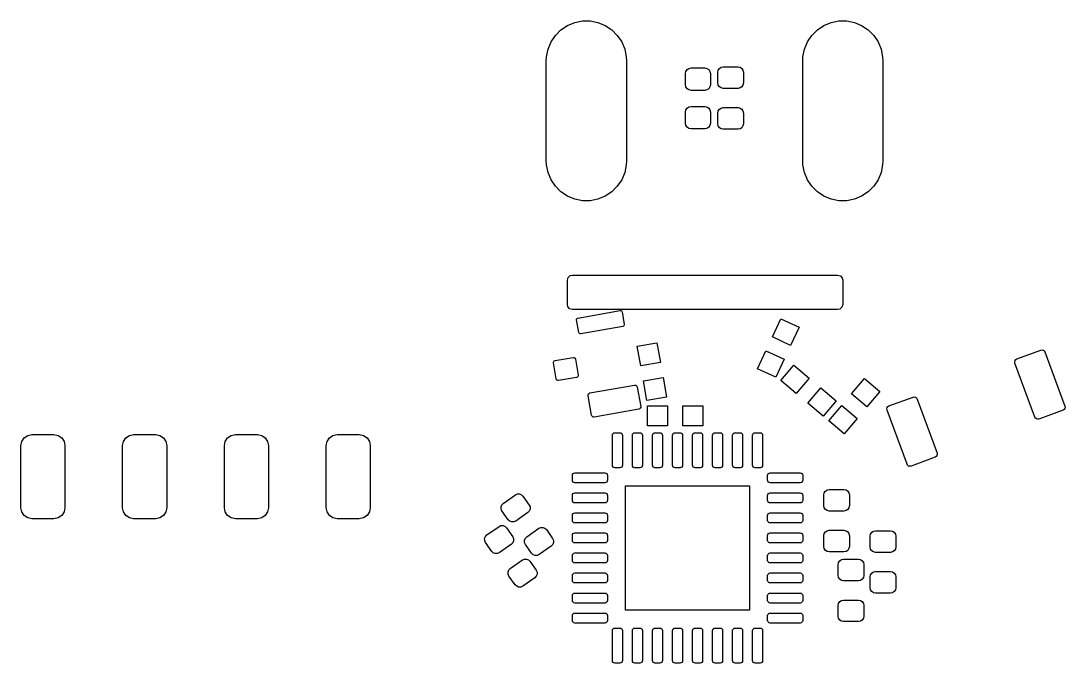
# Model space of a CAD drawing. Extents: x 125.1 to 196.5, y -112.8 to -71.1.
# Drawn here: x 125.06 to 151.12, y -91.28 to -75.25 of the extents above; entities that cross this region are included whole.
import ezdxf

# ---------------------------------------------------------------- set-up
doc = ezdxf.new("R2010")
doc.units = 0
doc.layers.add('BLACK', color=7, linetype='CONTINUOUS')

msp = doc.modelspace()

# ---------------------------------------------------------------- linework, layer by layer
at = {"layer": 'BLACK', "linetype": 'CONTINUOUS'}
for p, q in [((138.70316, -75.368079), (138.884272, -75.29306)), ((138.884272, -75.29306), (139.07654, -75.254815)), ((139.07654, -75.254815), (139.272574, -75.254815)), ((139.272574, -75.254815), (139.464842, -75.29306)), ((139.464842, -75.29306), (139.645954, -75.368079)), ((145.10316, -75.368079), (145.284272, -75.29306)), ((145.284272, -75.29306), (145.47654, -75.254815)), ((145.47654, -75.254815), (145.672574, -75.254815)), ((145.672574, -75.254815), (145.864842, -75.29306)), ((145.864842, -75.29306), (146.045954, -75.368079)), ((138.401547, -75.615607), (138.540164, -75.47699)), ((138.540164, -75.47699), (138.70316, -75.368079)), ((139.645954, -75.368079), (139.80895, -75.47699)), ((139.80895, -75.47699), (139.947567, -75.615607)), ((144.801547, -75.615607), (144.940164, -75.47699)), ((144.940164, -75.47699), (145.10316, -75.368079)), ((146.045954, -75.368079), (146.20895, -75.47699)), ((146.20895, -75.47699), (146.347567, -75.615607)), ((138.217617, -75.959715), (138.292636, -75.778603)), ((138.292636, -75.778603), (138.401547, -75.615607)), ((139.947567, -75.615607), (140.056478, -75.778603)), ((140.056478, -75.778603), (140.131497, -75.959715)), ((144.617617, -75.959715), (144.692636, -75.778603)), ((144.692636, -75.778603), (144.801547, -75.615607)), ((146.347567, -75.615607), (146.456478, -75.778603)), ((146.456478, -75.778603), (146.531497, -75.959715)), ((138.179372, -76.151983), (138.217617, -75.959715)), ((140.131497, -75.959715), (140.169742, -76.151983)), ((144.579372, -76.151983), (144.617617, -75.959715)), ((146.531497, -75.959715), (146.569742, -76.151983)), ((138.174557, -76.25), (138.179372, -76.151983)), ((138.174557, -78.75), (138.174557, -76.25)), ((140.169742, -76.151983), (140.174557, -76.25)), ((140.174557, -76.25), (140.174557, -78.75)), ((144.574557, -76.25), (144.579372, -76.151983)), ((144.574557, -78.75), (144.574557, -76.25)), ((146.569742, -76.151983), (146.574557, -76.25)), ((146.574557, -76.25), (146.574557, -78.75)), ((141.65, -76.57), (141.660657, -76.516424)), ((141.65, -76.85), (141.65, -76.57)), ((141.660657, -76.516424), (141.691005, -76.471005)), ((141.691005, -76.471005), (141.736424, -76.440657)), ((141.736424, -76.440657), (141.79, -76.43)), ((141.79, -76.43), (142.13, -76.43)), ((142.13, -76.43), (142.183576, -76.440657)), ((142.183576, -76.440657), (142.228995, -76.471005)), ((142.228995, -76.471005), (142.259343, -76.516424)), ((142.259343, -76.516424), (142.27, -76.57)), ((142.27, -76.57), (142.27, -76.85)), ((142.454557, -76.535), (142.464833, -76.483338)), ((142.454557, -76.805), (142.454557, -76.535)), ((142.464833, -76.483338), (142.494098, -76.439541)), ((142.494098, -76.439541), (142.537895, -76.410276)), ((142.537895, -76.410276), (142.589557, -76.4)), ((142.589557, -76.4), (142.959557, -76.4)), ((142.959557, -76.4), (143.011219, -76.410276)), ((143.011219, -76.410276), (143.055016, -76.439541)), ((143.055016, -76.439541), (143.084281, -76.483338)), ((143.084281, -76.483338), (143.094557, -76.535)), ((143.094557, -76.535), (143.094557, -76.805)), ((141.660657, -76.903576), (141.65, -76.85)), ((142.27, -76.85), (142.259343, -76.903576)), ((142.464833, -76.856662), (142.454557, -76.805)), ((142.494098, -76.900459), (142.464833, -76.856662)), ((143.084281, -76.856662), (143.055016, -76.900459)), ((143.094557, -76.805), (143.084281, -76.856662)), ((141.691005, -76.948995), (141.660657, -76.903576)), ((141.736424, -76.979343), (141.691005, -76.948995)), ((141.79, -76.99), (141.736424, -76.979343)), ((142.13, -76.99), (141.79, -76.99)), ((142.183576, -76.979343), (142.13, -76.99)), ((142.228995, -76.948995), (142.183576, -76.979343)), ((142.259343, -76.903576), (142.228995, -76.948995)), ((142.537895, -76.929724), (142.494098, -76.900459)), ((142.589557, -76.94), (142.537895, -76.929724)), ((142.959557, -76.94), (142.589557, -76.94)), ((143.011219, -76.929724), (142.959557, -76.94)), ((143.055016, -76.900459), (143.011219, -76.929724)), ((141.691005, -77.431005), (141.736424, -77.400657)), ((141.736424, -77.400657), (141.79, -77.39)), ((141.79, -77.39), (142.13, -77.39)), ((142.13, -77.39), (142.183576, -77.400657)), ((142.183576, -77.400657), (142.228995, -77.431005)), ((141.65, -77.53), (141.660657, -77.476424)), ((141.65, -77.81), (141.65, -77.53)), ((141.660657, -77.476424), (141.691005, -77.431005)), ((142.228995, -77.431005), (142.259343, -77.476424)), ((142.259343, -77.476424), (142.27, -77.53)), ((142.27, -77.53), (142.27, -77.81)), ((142.454557, -77.555), (142.464833, -77.503338)), ((142.454557, -77.825), (142.454557, -77.555)), ((142.464833, -77.503338), (142.494098, -77.459541)), ((142.494098, -77.459541), (142.537895, -77.430276)), ((142.537895, -77.430276), (142.589557, -77.42)), ((142.589557, -77.42), (142.959557, -77.42)), ((142.959557, -77.42), (143.011219, -77.430276)), ((143.011219, -77.430276), (143.055016, -77.459541)), ((143.055016, -77.459541), (143.084281, -77.503338)), ((143.084281, -77.503338), (143.094557, -77.555)), ((143.094557, -77.555), (143.094557, -77.825)), ((141.660657, -77.863576), (141.65, -77.81)), ((141.691005, -77.908995), (141.660657, -77.863576)), ((141.736424, -77.939343), (141.691005, -77.908995)), ((142.228995, -77.908995), (142.183576, -77.939343)), ((142.259343, -77.863576), (142.228995, -77.908995)), ((142.27, -77.81), (142.259343, -77.863576)), ((142.464833, -77.876662), (142.454557, -77.825)), ((142.494098, -77.920459), (142.464833, -77.876662)), ((142.537895, -77.949724), (142.494098, -77.920459)), ((143.055016, -77.920459), (143.011219, -77.949724)), ((143.084281, -77.876662), (143.055016, -77.920459)), ((143.094557, -77.825), (143.084281, -77.876662)), ((141.79, -77.95), (141.736424, -77.939343)), ((142.13, -77.95), (141.79, -77.95)), ((142.183576, -77.939343), (142.13, -77.95)), ((142.589557, -77.96), (142.537895, -77.949724)), ((142.959557, -77.96), (142.589557, -77.96)), ((143.011219, -77.949724), (142.959557, -77.96)), ((138.179372, -78.848017), (138.174557, -78.75)), ((138.217617, -79.040285), (138.179372, -78.848017)), ((140.169742, -78.848017), (140.131497, -79.040285)), ((140.174557, -78.75), (140.169742, -78.848017)), ((144.579372, -78.848017), (144.574557, -78.75)), ((144.617617, -79.040285), (144.579372, -78.848017)), ((146.569742, -78.848017), (146.531497, -79.040285)), ((146.574557, -78.75), (146.569742, -78.848017)), ((138.292636, -79.221397), (138.217617, -79.040285)), ((138.401547, -79.384393), (138.292636, -79.221397)), ((140.056478, -79.221397), (139.947567, -79.384393)), ((140.131497, -79.040285), (140.056478, -79.221397)), ((144.692636, -79.221397), (144.617617, -79.040285)), ((144.801547, -79.384393), (144.692636, -79.221397)), ((146.456478, -79.221397), (146.347567, -79.384393)), ((146.531497, -79.040285), (146.456478, -79.221397)), ((138.540164, -79.52301), (138.401547, -79.384393)), ((139.947567, -79.384393), (139.80895, -79.52301)), ((144.940164, -79.52301), (144.801547, -79.384393)), ((146.347567, -79.384393), (146.20895, -79.52301)), ((138.70316, -79.631921), (138.540164, -79.52301)), ((138.884272, -79.70694), (138.70316, -79.631921)), ((139.07654, -79.745185), (138.884272, -79.70694)), ((139.272574, -79.745185), (139.07654, -79.745185)), ((139.464842, -79.70694), (139.272574, -79.745185)), ((139.645954, -79.631921), (139.464842, -79.70694)), ((139.80895, -79.52301), (139.645954, -79.631921)), ((145.10316, -79.631921), (144.940164, -79.52301)), ((145.284272, -79.70694), (145.10316, -79.631921)), ((145.47654, -79.745185), (145.284272, -79.70694)), ((145.672574, -79.745185), (145.47654, -79.745185)), ((145.864842, -79.70694), (145.672574, -79.745185)), ((146.045954, -79.631921), (145.864842, -79.70694)), ((146.20895, -79.52301), (146.045954, -79.631921)), ((138.7, -81.726), (138.720002, -81.657879)), ((138.7, -82.334), (138.7, -81.726)), ((138.720002, -81.657879), (138.773658, -81.611386)), ((138.773658, -81.611386), (138.826, -81.6)), ((138.826, -81.6), (145.446276, -81.6)), ((145.446276, -81.6), (145.514397, -81.620002)), ((145.514397, -81.620002), (145.56089, -81.673658)), ((145.56089, -81.673658), (145.572276, -81.726)), ((145.572276, -81.726), (145.572276, -82.334)), ((138.711386, -82.386342), (138.7, -82.334)), ((145.572276, -82.334), (145.552274, -82.402121)), ((138.757879, -82.439998), (138.711386, -82.386342)), ((138.826, -82.46), (138.757879, -82.439998)), ((145.446276, -82.46), (138.826, -82.46)), ((138.96475, -82.671131), (140.018495, -82.485328)), ((140.018495, -82.485328), (140.034098, -82.485668)), ((140.034098, -82.485668), (140.048383, -82.491954)), ((140.048383, -82.491954), (140.059176, -82.503228)), ((140.059176, -82.503228), (140.064833, -82.517774)), ((140.064833, -82.517774), (140.1204, -82.832913)), ((145.498618, -82.448614), (145.446276, -82.46)), ((145.552274, -82.402121), (145.498618, -82.448614)), ((138.932304, -82.717469), (138.932645, -82.701866)), ((138.987871, -83.032608), (138.932304, -82.717469)), ((138.932645, -82.701866), (138.93893, -82.687581)), ((138.93893, -82.687581), (138.950205, -82.676788)), ((138.950205, -82.676788), (138.96475, -82.671131)), ((140.087954, -82.879251), (139.034209, -83.065054)), ((140.102499, -82.873594), (140.087954, -82.879251)), ((140.113774, -82.862801), (140.102499, -82.873594)), ((140.120059, -82.848516), (140.113774, -82.862801)), ((140.1204, -82.832913), (140.120059, -82.848516)), ((143.818569, -83.142864), (144.029879, -82.68971)), ((144.029879, -82.68971), (144.483033, -82.90102)), ((138.993528, -83.047154), (138.987871, -83.032608)), ((139.004321, -83.058428), (138.993528, -83.047154)), ((139.018606, -83.064714), (139.004321, -83.058428)), ((139.034209, -83.065054), (139.018606, -83.064714)), ((144.271723, -83.354174), (143.818569, -83.142864)), ((144.483033, -82.90102), (144.271723, -83.354174)), ((140.443981, -83.373895), (140.936385, -83.287071)), ((140.530805, -83.866299), (140.443981, -83.373895)), ((140.936385, -83.287071), (141.023209, -83.779475)), ((138.39268, -83.732598), (138.842934, -83.653206)), ((138.842934, -83.653206), (138.862751, -83.653638)), ((138.862751, -83.653638), (138.880893, -83.661621)), ((138.880893, -83.661621), (138.8946, -83.67594)), ((143.446665, -83.940414), (143.657975, -83.48726)), ((143.657975, -83.48726), (144.111129, -83.69857)), ((149.918883, -83.692693), (150.519518, -83.471702)), ((150.519518, -83.471702), (150.550353, -83.466846)), ((150.550353, -83.466846), (150.580699, -83.474159)), ((150.580699, -83.474159), (150.605935, -83.492529)), ((150.605935, -83.492529), (150.622222, -83.519158)), ((150.622222, -83.519158), (151.119451, -84.870588)), ((138.351473, -83.791447), (138.351906, -83.771631)), ((138.422044, -84.191673), (138.351473, -83.791447)), ((138.351906, -83.771631), (138.359889, -83.753488)), ((138.359889, -83.753488), (138.374207, -83.739782)), ((138.374207, -83.739782), (138.39268, -83.732598)), ((138.8946, -83.67594), (138.901784, -83.694413)), ((138.901784, -83.694413), (138.972355, -84.094639)), ((141.023209, -83.779475), (140.530805, -83.866299)), ((144.111129, -83.69857), (143.899819, -84.151724)), ((144.031928, -84.232923), (144.353322, -83.849901)), ((144.353322, -83.849901), (144.736344, -84.171295)), ((149.866571, -83.764561), (149.873884, -83.734216)), ((149.871427, -83.795396), (149.866571, -83.764561)), ((150.368656, -85.146826), (149.871427, -83.795396)), ((149.873884, -83.734216), (149.892254, -83.70898)), ((149.892254, -83.70898), (149.918883, -83.692693)), ((138.931148, -84.153488), (138.480894, -84.23288)), ((138.949621, -84.146304), (138.931148, -84.153488)), ((138.963939, -84.132598), (138.949621, -84.146304)), ((138.971922, -84.114455), (138.963939, -84.132598)), ((138.972355, -84.094639), (138.971922, -84.114455)), ((140.596791, -84.240525), (141.089195, -84.153701)), ((141.089195, -84.153701), (141.176019, -84.646105)), ((143.899819, -84.151724), (143.446665, -83.940414)), ((144.736344, -84.171295), (144.41495, -84.554317)), ((145.79595, -84.566259), (146.117344, -84.183237)), ((146.117344, -84.183237), (146.500366, -84.504631)), ((138.429228, -84.210146), (138.422044, -84.191673)), ((138.442935, -84.224465), (138.429228, -84.210146)), ((138.461077, -84.232448), (138.442935, -84.224465)), ((138.480894, -84.23288), (138.461077, -84.232448)), ((139.265248, -84.542584), (140.37619, -84.346695)), ((140.37619, -84.346695), (140.399969, -84.347214)), ((140.399969, -84.347214), (140.421741, -84.356794)), ((140.421741, -84.356794), (140.438189, -84.373975)), ((140.438189, -84.373975), (140.446809, -84.396143)), ((140.446809, -84.396143), (140.531494, -84.876414)), ((140.683615, -84.732929), (140.596791, -84.240525)), ((144.41495, -84.554317), (144.031928, -84.232923)), ((144.706048, -84.798577), (145.027442, -84.415555)), ((145.027442, -84.415555), (145.410464, -84.736949)), ((139.2158, -84.613204), (139.216318, -84.589424)), ((139.300485, -85.093475), (139.2158, -84.613204)), ((139.216318, -84.589424), (139.225898, -84.567653)), ((139.225898, -84.567653), (139.24308, -84.551204)), ((139.24308, -84.551204), (139.265248, -84.542584)), ((141.176019, -84.646105), (140.683615, -84.732929)), ((146.178972, -84.887653), (145.79595, -84.566259)), ((146.500366, -84.504631), (146.178972, -84.887653)), ((146.728006, -84.866708), (147.328641, -84.645717)), ((147.328641, -84.645717), (147.359476, -84.640861)), ((147.359476, -84.640861), (147.389822, -84.648174)), ((147.389822, -84.648174), (147.415058, -84.666544)), ((147.415058, -84.666544), (147.431345, -84.693173)), ((147.431345, -84.693173), (147.928574, -86.044603)), ((140.482046, -84.947034), (139.371104, -85.142923)), ((140.504214, -84.938414), (140.482046, -84.947034)), ((140.521396, -84.921965), (140.504214, -84.938414)), ((140.530976, -84.900194), (140.521396, -84.921965)), ((140.531494, -84.876414), (140.530976, -84.900194)), ((140.701, -85.363), (140.701, -84.863)), ((140.701, -84.863), (141.201, -84.863)), ((141.201, -84.863), (141.201, -85.363)), ((141.581, -85.363), (141.581, -84.863)), ((141.581, -84.863), (142.081, -84.863)), ((142.081, -84.863), (142.081, -85.363)), ((145.08907, -85.119971), (144.706048, -84.798577)), ((145.410464, -84.736949), (145.08907, -85.119971)), ((145.230296, -85.240379), (145.55169, -84.857357)), ((145.55169, -84.857357), (145.934712, -85.178751)), ((146.675694, -84.938576), (146.683007, -84.908231)), ((146.68055, -84.969411), (146.675694, -84.938576)), ((146.683007, -84.908231), (146.701377, -84.882995)), ((146.701377, -84.882995), (146.728006, -84.866708)), ((151.098624, -84.957004), (151.071995, -84.973291)), ((151.116994, -84.931768), (151.098624, -84.957004)), ((151.124307, -84.901423), (151.116994, -84.931768)), ((151.119451, -84.870588), (151.124307, -84.901423)), ((139.309105, -85.115643), (139.300485, -85.093475)), ((139.325553, -85.132824), (139.309105, -85.115643)), ((139.347325, -85.142404), (139.325553, -85.132824)), ((139.371104, -85.142923), (139.347325, -85.142404)), ((145.934712, -85.178751), (145.613318, -85.561773)), ((147.177779, -86.320841), (146.68055, -84.969411)), ((150.384943, -85.173455), (150.368656, -85.146826)), ((150.410179, -85.191825), (150.384943, -85.173455)), ((150.440525, -85.199138), (150.410179, -85.191825)), ((150.47136, -85.194282), (150.440525, -85.199138)), ((151.071995, -84.973291), (150.47136, -85.194282)), ((141.201, -85.363), (140.701, -85.363)), ((142.081, -85.363), (141.581, -85.363)), ((145.613318, -85.561773), (145.230296, -85.240379)), ((125.0604, -85.855), (125.081333, -85.749762)), ((125.081333, -85.749762), (125.140946, -85.660546)), ((125.140946, -85.660546), (125.230162, -85.600933)), ((125.230162, -85.600933), (125.3354, -85.58)), ((125.3354, -85.58), (125.8854, -85.58)), ((125.8854, -85.58), (125.990638, -85.600933)), ((125.990638, -85.600933), (126.079854, -85.660546)), ((126.079854, -85.660546), (126.139467, -85.749762)), ((126.139467, -85.749762), (126.1604, -85.855)), ((127.6004, -85.855), (127.621333, -85.749762)), ((127.621333, -85.749762), (127.680946, -85.660546)), ((127.680946, -85.660546), (127.770162, -85.600933)), ((127.770162, -85.600933), (127.8754, -85.58)), ((127.8754, -85.58), (128.4254, -85.58)), ((128.4254, -85.58), (128.530638, -85.600933)), ((128.530638, -85.600933), (128.619854, -85.660546)), ((128.619854, -85.660546), (128.679467, -85.749762)), ((128.679467, -85.749762), (128.7004, -85.855)), ((130.1404, -85.855), (130.161333, -85.749762)), ((130.161333, -85.749762), (130.220946, -85.660546)), ((130.220946, -85.660546), (130.310162, -85.600933)), ((130.310162, -85.600933), (130.4154, -85.58)), ((130.4154, -85.58), (130.9654, -85.58)), ((130.9654, -85.58), (131.070638, -85.600933)), ((131.070638, -85.600933), (131.159854, -85.660546)), ((131.159854, -85.660546), (131.219467, -85.749762)), ((131.219467, -85.749762), (131.2404, -85.855)), ((132.6804, -85.855), (132.701333, -85.749762)), ((132.701333, -85.749762), (132.760946, -85.660546)), ((132.760946, -85.660546), (132.850162, -85.600933)), ((132.850162, -85.600933), (132.9554, -85.58)), ((132.9554, -85.58), (133.5054, -85.58)), ((133.5054, -85.58), (133.610638, -85.600933)), ((133.610638, -85.600933), (133.699854, -85.660546)), ((133.699854, -85.660546), (133.759467, -85.749762)), ((133.759467, -85.749762), (133.7804, -85.855)), ((139.825, -85.5975), (139.829758, -85.573582)), ((139.825, -86.3475), (139.825, -85.5975)), ((139.829758, -85.573582), (139.843306, -85.553306)), ((139.843306, -85.553306), (139.863582, -85.539758)), ((139.863582, -85.539758), (139.8875, -85.535)), ((139.8875, -85.535), (140.0125, -85.535)), ((140.0125, -85.535), (140.036418, -85.539758)), ((140.036418, -85.539758), (140.056694, -85.553306)), ((140.056694, -85.553306), (140.070242, -85.573582)), ((140.070242, -85.573582), (140.075, -85.5975)), ((140.075, -85.5975), (140.075, -86.3475)), ((140.325, -85.5975), (140.329758, -85.573582)), ((140.325, -86.3475), (140.325, -85.5975)), ((140.329758, -85.573582), (140.343306, -85.553306)), ((140.343306, -85.553306), (140.363582, -85.539758)), ((140.363582, -85.539758), (140.3875, -85.535)), ((140.3875, -85.535), (140.5125, -85.535)), ((140.5125, -85.535), (140.536418, -85.539758)), ((140.536418, -85.539758), (140.556694, -85.553306)), ((140.556694, -85.553306), (140.570242, -85.573582)), ((140.570242, -85.573582), (140.575, -85.5975)), ((140.575, -85.5975), (140.575, -86.3475)), ((140.825, -85.5975), (140.829758, -85.573582)), ((140.825, -86.3475), (140.825, -85.5975)), ((140.829758, -85.573582), (140.843306, -85.553306)), ((140.843306, -85.553306), (140.863582, -85.539758)), ((140.863582, -85.539758), (140.8875, -85.535)), ((140.8875, -85.535), (141.0125, -85.535)), ((141.0125, -85.535), (141.036418, -85.539758)), ((141.036418, -85.539758), (141.056694, -85.553306)), ((141.056694, -85.553306), (141.070242, -85.573582)), ((141.070242, -85.573582), (141.075, -85.5975)), ((141.075, -85.5975), (141.075, -86.3475)), ((141.325, -85.5975), (141.329758, -85.573582)), ((141.325, -86.3475), (141.325, -85.5975)), ((141.329758, -85.573582), (141.343306, -85.553306)), ((141.343306, -85.553306), (141.363582, -85.539758)), ((141.363582, -85.539758), (141.3875, -85.535)), ((141.3875, -85.535), (141.5125, -85.535)), ((141.5125, -85.535), (141.536418, -85.539758)), ((141.536418, -85.539758), (141.556694, -85.553306)), ((141.556694, -85.553306), (141.570242, -85.573582)), ((141.570242, -85.573582), (141.575, -85.5975)), ((141.575, -85.5975), (141.575, -86.3475)), ((141.825, -85.5975), (141.829758, -85.573582)), ((141.825, -86.3475), (141.825, -85.5975)), ((141.829758, -85.573582), (141.843306, -85.553306)), ((141.843306, -85.553306), (141.863582, -85.539758)), ((141.863582, -85.539758), (141.8875, -85.535)), ((141.8875, -85.535), (142.0125, -85.535)), ((142.0125, -85.535), (142.036418, -85.539758)), ((142.036418, -85.539758), (142.056694, -85.553306)), ((142.056694, -85.553306), (142.070242, -85.573582)), ((142.070242, -85.573582), (142.075, -85.5975)), ((142.075, -85.5975), (142.075, -86.3475)), ((142.325, -85.5975), (142.329758, -85.573582)), ((142.325, -86.3475), (142.325, -85.5975)), ((142.329758, -85.573582), (142.343306, -85.553306)), ((142.343306, -85.553306), (142.363582, -85.539758)), ((142.363582, -85.539758), (142.3875, -85.535)), ((142.3875, -85.535), (142.5125, -85.535)), ((142.5125, -85.535), (142.536418, -85.539758)), ((142.536418, -85.539758), (142.556694, -85.553306)), ((142.556694, -85.553306), (142.570242, -85.573582)), ((142.570242, -85.573582), (142.575, -85.5975)), ((142.575, -85.5975), (142.575, -86.3475)), ((142.825, -85.5975), (142.829758, -85.573582)), ((142.825, -86.3475), (142.825, -85.5975)), ((142.829758, -85.573582), (142.843306, -85.553306)), ((142.843306, -85.553306), (142.863582, -85.539758)), ((142.863582, -85.539758), (142.8875, -85.535)), ((142.8875, -85.535), (143.0125, -85.535)), ((143.0125, -85.535), (143.036418, -85.539758)), ((143.036418, -85.539758), (143.056694, -85.553306)), ((143.056694, -85.553306), (143.070242, -85.573582)), ((143.070242, -85.573582), (143.075, -85.5975)), ((143.075, -85.5975), (143.075, -86.3475)), ((143.325, -85.5975), (143.329758, -85.573582)), ((143.325, -86.3475), (143.325, -85.5975)), ((143.329758, -85.573582), (143.343306, -85.553306)), ((143.343306, -85.553306), (143.363582, -85.539758)), ((143.363582, -85.539758), (143.3875, -85.535)), ((143.3875, -85.535), (143.5125, -85.535)), ((143.5125, -85.535), (143.536418, -85.539758)), ((143.536418, -85.539758), (143.556694, -85.553306)), ((143.556694, -85.553306), (143.570242, -85.573582)), ((143.570242, -85.573582), (143.575, -85.5975)), ((143.575, -85.5975), (143.575, -86.3475)), ((125.0604, -87.405), (125.0604, -85.855)), ((126.1604, -85.855), (126.1604, -87.405)), ((127.6004, -87.405), (127.6004, -85.855)), ((128.7004, -85.855), (128.7004, -87.405)), ((130.1404, -87.405), (130.1404, -85.855)), ((131.2404, -85.855), (131.2404, -87.405)), ((132.6804, -87.405), (132.6804, -85.855)), ((133.7804, -85.855), (133.7804, -87.405)), ((147.881118, -86.147306), (147.280483, -86.368297)), ((147.907747, -86.131019), (147.881118, -86.147306)), ((147.926117, -86.105783), (147.907747, -86.131019)), ((147.93343, -86.075438), (147.926117, -86.105783)), ((147.928574, -86.044603), (147.93343, -86.075438)), ((139.829758, -86.371418), (139.825, -86.3475)), ((139.843306, -86.391694), (139.829758, -86.371418)), ((139.863582, -86.405242), (139.843306, -86.391694)), ((139.8875, -86.41), (139.863582, -86.405242)), ((140.0125, -86.41), (139.8875, -86.41)), ((140.036418, -86.405242), (140.0125, -86.41)), ((140.056694, -86.391694), (140.036418, -86.405242)), ((140.070242, -86.371418), (140.056694, -86.391694)), ((140.075, -86.3475), (140.070242, -86.371418)), ((140.329758, -86.371418), (140.325, -86.3475)), ((140.343306, -86.391694), (140.329758, -86.371418)), ((140.363582, -86.405242), (140.343306, -86.391694)), ((140.3875, -86.41), (140.363582, -86.405242)), ((140.5125, -86.41), (140.3875, -86.41)), ((140.536418, -86.405242), (140.5125, -86.41)), ((140.556694, -86.391694), (140.536418, -86.405242)), ((140.570242, -86.371418), (140.556694, -86.391694)), ((140.575, -86.3475), (140.570242, -86.371418)), ((140.829758, -86.371418), (140.825, -86.3475)), ((140.843306, -86.391694), (140.829758, -86.371418)), ((140.863582, -86.405242), (140.843306, -86.391694)), ((140.8875, -86.41), (140.863582, -86.405242)), ((141.0125, -86.41), (140.8875, -86.41)), ((141.036418, -86.405242), (141.0125, -86.41)), ((141.056694, -86.391694), (141.036418, -86.405242)), ((141.070242, -86.371418), (141.056694, -86.391694)), ((141.075, -86.3475), (141.070242, -86.371418)), ((141.329758, -86.371418), (141.325, -86.3475)), ((141.343306, -86.391694), (141.329758, -86.371418)), ((141.363582, -86.405242), (141.343306, -86.391694)), ((141.3875, -86.41), (141.363582, -86.405242)), ((141.5125, -86.41), (141.3875, -86.41)), ((141.536418, -86.405242), (141.5125, -86.41)), ((141.556694, -86.391694), (141.536418, -86.405242)), ((141.570242, -86.371418), (141.556694, -86.391694)), ((141.575, -86.3475), (141.570242, -86.371418)), ((141.829758, -86.371418), (141.825, -86.3475)), ((141.843306, -86.391694), (141.829758, -86.371418)), ((141.863582, -86.405242), (141.843306, -86.391694)), ((141.8875, -86.41), (141.863582, -86.405242)), ((142.0125, -86.41), (141.8875, -86.41)), ((142.036418, -86.405242), (142.0125, -86.41)), ((142.056694, -86.391694), (142.036418, -86.405242)), ((142.070242, -86.371418), (142.056694, -86.391694)), ((142.075, -86.3475), (142.070242, -86.371418)), ((142.329758, -86.371418), (142.325, -86.3475)), ((142.343306, -86.391694), (142.329758, -86.371418)), ((142.363582, -86.405242), (142.343306, -86.391694)), ((142.3875, -86.41), (142.363582, -86.405242)), ((142.5125, -86.41), (142.3875, -86.41)), ((142.536418, -86.405242), (142.5125, -86.41)), ((142.556694, -86.391694), (142.536418, -86.405242)), ((142.570242, -86.371418), (142.556694, -86.391694)), ((142.575, -86.3475), (142.570242, -86.371418)), ((142.829758, -86.371418), (142.825, -86.3475)), ((142.843306, -86.391694), (142.829758, -86.371418)), ((142.863582, -86.405242), (142.843306, -86.391694)), ((142.8875, -86.41), (142.863582, -86.405242)), ((143.0125, -86.41), (142.8875, -86.41)), ((143.036418, -86.405242), (143.0125, -86.41)), ((143.056694, -86.391694), (143.036418, -86.405242)), ((143.070242, -86.371418), (143.056694, -86.391694)), ((143.075, -86.3475), (143.070242, -86.371418)), ((143.329758, -86.371418), (143.325, -86.3475)), ((143.343306, -86.391694), (143.329758, -86.371418)), ((143.363582, -86.405242), (143.343306, -86.391694)), ((143.3875, -86.41), (143.363582, -86.405242)), ((143.5125, -86.41), (143.3875, -86.41)), ((143.536418, -86.405242), (143.5125, -86.41)), ((143.556694, -86.391694), (143.536418, -86.405242)), ((143.570242, -86.371418), (143.556694, -86.391694)), ((143.575, -86.3475), (143.570242, -86.371418)), ((147.194066, -86.34747), (147.177779, -86.320841)), ((147.219302, -86.36584), (147.194066, -86.34747)), ((147.249648, -86.373153), (147.219302, -86.36584)), ((147.280483, -86.368297), (147.249648, -86.373153)), ((138.825, -86.5975), (138.829758, -86.573582)), ((138.825, -86.7225), (138.825, -86.5975)), ((138.829758, -86.746418), (138.825, -86.7225)), ((138.829758, -86.573582), (138.843306, -86.553306)), ((138.843306, -86.766694), (138.829758, -86.746418)), ((138.843306, -86.553306), (138.863582, -86.539758)), ((138.863582, -86.780242), (138.843306, -86.766694)), ((138.863582, -86.539758), (138.8875, -86.535)), ((138.8875, -86.785), (138.863582, -86.780242)), ((138.8875, -86.535), (139.6375, -86.535)), ((139.6375, -86.785), (138.8875, -86.785)), ((139.6375, -86.535), (139.661418, -86.539758)), ((139.661418, -86.780242), (139.6375, -86.785)), ((139.661418, -86.539758), (139.681694, -86.553306)), ((139.681694, -86.766694), (139.661418, -86.780242)), ((139.681694, -86.553306), (139.695242, -86.573582)), ((139.695242, -86.746418), (139.681694, -86.766694)), ((139.695242, -86.573582), (139.7, -86.5975)), ((139.7, -86.7225), (139.695242, -86.746418)), ((139.7, -86.5975), (139.7, -86.7225)), ((143.7, -86.5975), (143.704758, -86.573582)), ((143.7, -86.7225), (143.7, -86.5975)), ((143.704758, -86.746418), (143.7, -86.7225)), ((143.704758, -86.573582), (143.718306, -86.553306)), ((143.718306, -86.766694), (143.704758, -86.746418)), ((143.718306, -86.553306), (143.738582, -86.539758)), ((143.738582, -86.780242), (143.718306, -86.766694)), ((143.738582, -86.539758), (143.7625, -86.535)), ((143.7625, -86.785), (143.738582, -86.780242)), ((143.7625, -86.535), (144.5125, -86.535)), ((144.5125, -86.785), (143.7625, -86.785)), ((144.5125, -86.535), (144.536418, -86.539758)), ((144.536418, -86.780242), (144.5125, -86.785)), ((144.536418, -86.539758), (144.556694, -86.553306)), ((144.556694, -86.766694), (144.536418, -86.780242)), ((144.556694, -86.553306), (144.570242, -86.573582)), ((144.570242, -86.746418), (144.556694, -86.766694)), ((144.570242, -86.573582), (144.575, -86.5975)), ((144.575, -86.7225), (144.570242, -86.746418)), ((144.575, -86.5975), (144.575, -86.7225)), ((138.829758, -87.073582), (138.843306, -87.053306)), ((138.843306, -87.053306), (138.863582, -87.039758)), ((138.863582, -87.039758), (138.8875, -87.035)), ((138.8875, -87.035), (139.6375, -87.035)), ((139.6375, -87.035), (139.661418, -87.039758)), ((139.661418, -87.039758), (139.681694, -87.053306)), ((139.681694, -87.053306), (139.695242, -87.073582)), ((140.15, -89.96), (140.15, -86.86)), ((140.15, -86.86), (143.25, -86.86)), ((143.25, -86.86), (143.25, -89.96)), ((143.704758, -87.073582), (143.718306, -87.053306)), ((143.718306, -87.053306), (143.738582, -87.039758)), ((143.738582, -87.039758), (143.7625, -87.035)), ((143.7625, -87.035), (144.5125, -87.035)), ((144.5125, -87.035), (144.536418, -87.039758)), ((144.536418, -87.039758), (144.556694, -87.053306)), ((144.556694, -87.053306), (144.570242, -87.073582)), ((145.1, -87.085), (145.110276, -87.033338)), ((145.110276, -87.033338), (145.139541, -86.989541)), ((145.139541, -86.989541), (145.183338, -86.960276)), ((145.183338, -86.960276), (145.235, -86.95)), ((145.235, -86.95), (145.605, -86.95)), ((145.605, -86.95), (145.656662, -86.960276)), ((145.656662, -86.960276), (145.700459, -86.989541)), ((145.700459, -86.989541), (145.729724, -87.033338)), ((145.729724, -87.033338), (145.74, -87.085)), ((137.064642, -87.335222), (137.101067, -87.297173)), ((137.101067, -87.297173), (137.404153, -87.084949)), ((137.404153, -87.084949), (137.452367, -87.063735)), ((137.452367, -87.063735), (137.505029, -87.062586)), ((137.505029, -87.062586), (137.554122, -87.081677)), ((137.554122, -87.081677), (137.592172, -87.118102)), ((137.592172, -87.118102), (137.747037, -87.339273)), ((138.825, -87.0975), (138.829758, -87.073582)), ((138.825, -87.2225), (138.825, -87.0975)), ((138.829758, -87.246418), (138.825, -87.2225)), ((138.843306, -87.266694), (138.829758, -87.246418)), ((138.863582, -87.280242), (138.843306, -87.266694)), ((138.8875, -87.285), (138.863582, -87.280242)), ((139.6375, -87.285), (138.8875, -87.285)), ((139.661418, -87.280242), (139.6375, -87.285)), ((139.681694, -87.266694), (139.661418, -87.280242)), ((139.695242, -87.246418), (139.681694, -87.266694)), ((139.695242, -87.073582), (139.7, -87.0975)), ((139.7, -87.2225), (139.695242, -87.246418)), ((139.7, -87.0975), (139.7, -87.2225)), ((143.7, -87.0975), (143.704758, -87.073582)), ((143.7, -87.2225), (143.7, -87.0975)), ((143.704758, -87.246418), (143.7, -87.2225)), ((143.718306, -87.266694), (143.704758, -87.246418)), ((143.738582, -87.280242), (143.718306, -87.266694)), ((143.7625, -87.285), (143.738582, -87.280242)), ((144.5125, -87.285), (143.7625, -87.285)), ((144.536418, -87.280242), (144.5125, -87.285)), ((144.556694, -87.266694), (144.536418, -87.280242)), ((144.570242, -87.246418), (144.556694, -87.266694)), ((144.570242, -87.073582), (144.575, -87.0975)), ((144.575, -87.2225), (144.570242, -87.246418)), ((144.575, -87.0975), (144.575, -87.2225)), ((145.1, -87.355), (145.1, -87.085)), ((145.74, -87.085), (145.74, -87.355)), ((125.081333, -87.510238), (125.0604, -87.405)), ((125.140946, -87.599454), (125.081333, -87.510238)), ((126.139467, -87.510238), (126.079854, -87.599454)), ((126.1604, -87.405), (126.139467, -87.510238)), ((127.621333, -87.510238), (127.6004, -87.405)), ((127.680946, -87.599454), (127.621333, -87.510238)), ((128.679467, -87.510238), (128.619854, -87.599454)), ((128.7004, -87.405), (128.679467, -87.510238)), ((130.161333, -87.510238), (130.1404, -87.405)), ((130.220946, -87.599454), (130.161333, -87.510238)), ((131.219467, -87.510238), (131.159854, -87.599454)), ((131.2404, -87.405), (131.219467, -87.510238)), ((132.701333, -87.510238), (132.6804, -87.405)), ((132.760946, -87.599454), (132.701333, -87.510238)), ((133.759467, -87.510238), (133.699854, -87.599454)), ((133.7804, -87.405), (133.759467, -87.510238)), ((137.045552, -87.384316), (137.064642, -87.335222)), ((137.0467, -87.436978), (137.045552, -87.384316)), ((137.067915, -87.485191), (137.0467, -87.436978)), ((137.22278, -87.706362), (137.067915, -87.485191)), ((137.713885, -87.527291), (137.410799, -87.739515)), ((137.75031, -87.489242), (137.713885, -87.527291)), ((137.747037, -87.339273), (137.768252, -87.387486)), ((137.7694, -87.440148), (137.75031, -87.489242)), ((137.768252, -87.387486), (137.7694, -87.440148)), ((138.825, -87.5975), (138.829758, -87.573582)), ((138.829758, -87.573582), (138.843306, -87.553306)), ((138.843306, -87.553306), (138.863582, -87.539758)), ((138.863582, -87.539758), (138.8875, -87.535)), ((138.8875, -87.535), (139.6375, -87.535)), ((139.6375, -87.535), (139.661418, -87.539758)), ((139.661418, -87.539758), (139.681694, -87.553306)), ((139.681694, -87.553306), (139.695242, -87.573582)), ((139.695242, -87.573582), (139.7, -87.5975)), ((143.7, -87.5975), (143.704758, -87.573582)), ((143.704758, -87.573582), (143.718306, -87.553306)), ((143.718306, -87.553306), (143.738582, -87.539758)), ((143.738582, -87.539758), (143.7625, -87.535)), ((143.7625, -87.535), (144.5125, -87.535)), ((144.5125, -87.535), (144.536418, -87.539758)), ((144.536418, -87.539758), (144.556694, -87.553306)), ((144.556694, -87.553306), (144.570242, -87.573582)), ((144.570242, -87.573582), (144.575, -87.5975)), ((145.110276, -87.406662), (145.1, -87.355)), ((145.139541, -87.450459), (145.110276, -87.406662)), ((145.183338, -87.479724), (145.139541, -87.450459)), ((145.235, -87.49), (145.183338, -87.479724)), ((145.605, -87.49), (145.235, -87.49)), ((145.656662, -87.479724), (145.605, -87.49)), ((145.700459, -87.450459), (145.656662, -87.479724)), ((145.729724, -87.406662), (145.700459, -87.450459)), ((145.74, -87.355), (145.729724, -87.406662)), ((125.230162, -87.659067), (125.140946, -87.599454)), ((125.3354, -87.68), (125.230162, -87.659067)), ((125.8854, -87.68), (125.3354, -87.68)), ((125.990638, -87.659067), (125.8854, -87.68)), ((126.079854, -87.599454), (125.990638, -87.659067)), ((127.770162, -87.659067), (127.680946, -87.599454)), ((127.8754, -87.68), (127.770162, -87.659067)), ((128.4254, -87.68), (127.8754, -87.68)), ((128.530638, -87.659067), (128.4254, -87.68)), ((128.619854, -87.599454), (128.530638, -87.659067)), ((130.310162, -87.659067), (130.220946, -87.599454)), ((130.4154, -87.68), (130.310162, -87.659067)), ((130.9654, -87.68), (130.4154, -87.68)), ((131.070638, -87.659067), (130.9654, -87.68)), ((131.159854, -87.599454), (131.070638, -87.659067)), ((132.850162, -87.659067), (132.760946, -87.599454)), ((132.9554, -87.68), (132.850162, -87.659067)), ((133.5054, -87.68), (132.9554, -87.68)), ((133.610638, -87.659067), (133.5054, -87.68)), ((133.699854, -87.599454), (133.610638, -87.659067)), ((137.26083, -87.742787), (137.22278, -87.706362)), ((137.309923, -87.761878), (137.26083, -87.742787)), ((137.362585, -87.760729), (137.309923, -87.761878)), ((137.410799, -87.739515), (137.362585, -87.760729)), ((138.825, -87.7225), (138.825, -87.5975)), ((138.829758, -87.746418), (138.825, -87.7225)), ((138.843306, -87.766694), (138.829758, -87.746418)), ((138.863582, -87.780242), (138.843306, -87.766694)), ((138.8875, -87.785), (138.863582, -87.780242)), ((139.6375, -87.785), (138.8875, -87.785)), ((139.661418, -87.780242), (139.6375, -87.785)), ((139.681694, -87.766694), (139.661418, -87.780242)), ((139.695242, -87.746418), (139.681694, -87.766694)), ((139.7, -87.7225), (139.695242, -87.746418)), ((139.7, -87.5975), (139.7, -87.7225)), ((143.7, -87.7225), (143.7, -87.5975)), ((143.704758, -87.746418), (143.7, -87.7225)), ((143.718306, -87.766694), (143.704758, -87.746418)), ((143.738582, -87.780242), (143.718306, -87.766694)), ((143.7625, -87.785), (143.738582, -87.780242)), ((144.5125, -87.785), (143.7625, -87.785)), ((144.536418, -87.780242), (144.5125, -87.785)), ((144.556694, -87.766694), (144.536418, -87.780242)), ((144.570242, -87.746418), (144.556694, -87.766694)), ((144.575, -87.7225), (144.570242, -87.746418)), ((144.575, -87.5975), (144.575, -87.7225)), ((136.654642, -88.125222), (136.691067, -88.087173)), ((136.691067, -88.087173), (136.994153, -87.874949)), ((136.994153, -87.874949), (137.042367, -87.853735)), ((137.042367, -87.853735), (137.095029, -87.852586)), ((137.095029, -87.852586), (137.144122, -87.871677)), ((137.144122, -87.871677), (137.182172, -87.908102)), ((137.182172, -87.908102), (137.337037, -88.129273)), ((137.686115, -88.132709), (137.989201, -87.920485)), ((137.989201, -87.920485), (138.037415, -87.899271)), ((138.037415, -87.899271), (138.090077, -87.898122)), ((138.090077, -87.898122), (138.13917, -87.917213)), ((138.13917, -87.917213), (138.17722, -87.953638)), ((138.17722, -87.953638), (138.332085, -88.174809)), ((138.825, -88.0975), (138.829758, -88.073582)), ((138.829758, -88.073582), (138.843306, -88.053306)), ((138.843306, -88.053306), (138.863582, -88.039758)), ((138.863582, -88.039758), (138.8875, -88.035)), ((138.8875, -88.035), (139.6375, -88.035)), ((139.6375, -88.035), (139.661418, -88.039758)), ((139.661418, -88.039758), (139.681694, -88.053306)), ((139.681694, -88.053306), (139.695242, -88.073582)), ((139.695242, -88.073582), (139.7, -88.0975)), ((143.7, -88.0975), (143.704758, -88.073582)), ((143.704758, -88.073582), (143.718306, -88.053306)), ((143.718306, -88.053306), (143.738582, -88.039758)), ((143.738582, -88.039758), (143.7625, -88.035)), ((143.7625, -88.035), (144.5125, -88.035)), ((144.5125, -88.035), (144.536418, -88.039758)), ((144.536418, -88.039758), (144.556694, -88.053306)), ((144.556694, -88.053306), (144.570242, -88.073582)), ((144.570242, -88.073582), (144.575, -88.0975)), ((145.1, -88.105), (145.110276, -88.053338)), ((145.110276, -88.053338), (145.139541, -88.009541)), ((145.139541, -88.009541), (145.183338, -87.980276)), ((145.183338, -87.980276), (145.235, -87.97)), ((145.235, -87.97), (145.605, -87.97)), ((145.605, -87.97), (145.656662, -87.980276)), ((145.656662, -87.980276), (145.700459, -88.009541)), ((145.700459, -88.009541), (145.729724, -88.053338)), ((145.729724, -88.053338), (145.74, -88.105)), ((146.26, -88.115), (146.270276, -88.063338)), ((146.270276, -88.063338), (146.299541, -88.019541)), ((146.299541, -88.019541), (146.343338, -87.990276)), ((146.343338, -87.990276), (146.395, -87.98)), ((146.395, -87.98), (146.765, -87.98)), ((146.765, -87.98), (146.816662, -87.990276)), ((146.816662, -87.990276), (146.860459, -88.019541)), ((146.860459, -88.019541), (146.889724, -88.063338)), ((146.889724, -88.063338), (146.9, -88.115)), ((136.635552, -88.174316), (136.654642, -88.125222)), ((136.6367, -88.226978), (136.635552, -88.174316)), ((136.657915, -88.275191), (136.6367, -88.226978)), ((136.81278, -88.496362), (136.657915, -88.275191)), ((137.303885, -88.317291), (137.000799, -88.529515)), ((137.34031, -88.279242), (137.303885, -88.317291)), ((137.337037, -88.129273), (137.358252, -88.177486)), ((137.3594, -88.230148), (137.34031, -88.279242)), ((137.358252, -88.177486), (137.3594, -88.230148)), ((137.6306, -88.219852), (137.64969, -88.170758)), ((137.631748, -88.272514), (137.6306, -88.219852)), ((137.652963, -88.320727), (137.631748, -88.272514)), ((137.64969, -88.170758), (137.686115, -88.132709)), ((137.807828, -88.541898), (137.652963, -88.320727)), ((138.335358, -88.324778), (138.298933, -88.362827)), ((138.332085, -88.174809), (138.3533, -88.223022)), ((138.354448, -88.275684), (138.335358, -88.324778)), ((138.3533, -88.223022), (138.354448, -88.275684)), ((138.825, -88.2225), (138.825, -88.0975)), ((138.829758, -88.246418), (138.825, -88.2225)), ((138.843306, -88.266694), (138.829758, -88.246418)), ((138.863582, -88.280242), (138.843306, -88.266694)), ((138.8875, -88.285), (138.863582, -88.280242)), ((139.6375, -88.285), (138.8875, -88.285)), ((139.661418, -88.280242), (139.6375, -88.285)), ((139.681694, -88.266694), (139.661418, -88.280242)), ((139.695242, -88.246418), (139.681694, -88.266694)), ((139.7, -88.2225), (139.695242, -88.246418)), ((139.7, -88.0975), (139.7, -88.2225)), ((143.7, -88.2225), (143.7, -88.0975)), ((143.704758, -88.246418), (143.7, -88.2225)), ((143.718306, -88.266694), (143.704758, -88.246418)), ((143.738582, -88.280242), (143.718306, -88.266694)), ((143.7625, -88.285), (143.738582, -88.280242)), ((144.5125, -88.285), (143.7625, -88.285)), ((144.536418, -88.280242), (144.5125, -88.285)), ((144.556694, -88.266694), (144.536418, -88.280242)), ((144.570242, -88.246418), (144.556694, -88.266694)), ((144.575, -88.2225), (144.570242, -88.246418)), ((144.575, -88.0975), (144.575, -88.2225)), ((145.1, -88.375), (145.1, -88.105)), ((145.74, -88.105), (145.74, -88.375)), ((146.26, -88.385), (146.26, -88.115)), ((146.9, -88.115), (146.9, -88.385)), ((136.85083, -88.532787), (136.81278, -88.496362)), ((136.899923, -88.551878), (136.85083, -88.532787)), ((136.952585, -88.550729), (136.899923, -88.551878)), ((137.000799, -88.529515), (136.952585, -88.550729)), ((137.845878, -88.578323), (137.807828, -88.541898)), ((137.894971, -88.597414), (137.845878, -88.578323)), ((137.947633, -88.596265), (137.894971, -88.597414)), ((137.995847, -88.575051), (137.947633, -88.596265)), ((138.298933, -88.362827), (137.995847, -88.575051)), ((138.825, -88.5975), (138.829758, -88.573582)), ((138.825, -88.7225), (138.825, -88.5975)), ((138.829758, -88.573582), (138.843306, -88.553306)), ((138.843306, -88.553306), (138.863582, -88.539758)), ((138.863582, -88.539758), (138.8875, -88.535)), ((138.8875, -88.535), (139.6375, -88.535)), ((139.6375, -88.535), (139.661418, -88.539758)), ((139.661418, -88.539758), (139.681694, -88.553306)), ((139.681694, -88.553306), (139.695242, -88.573582)), ((139.695242, -88.573582), (139.7, -88.5975)), ((139.7, -88.5975), (139.7, -88.7225)), ((143.7, -88.5975), (143.704758, -88.573582)), ((143.7, -88.7225), (143.7, -88.5975)), ((143.704758, -88.573582), (143.718306, -88.553306)), ((143.718306, -88.553306), (143.738582, -88.539758)), ((143.738582, -88.539758), (143.7625, -88.535)), ((143.7625, -88.535), (144.5125, -88.535)), ((144.5125, -88.535), (144.536418, -88.539758)), ((144.536418, -88.539758), (144.556694, -88.553306)), ((144.556694, -88.553306), (144.570242, -88.573582)), ((144.570242, -88.573582), (144.575, -88.5975)), ((144.575, -88.5975), (144.575, -88.7225)), ((145.110276, -88.426662), (145.1, -88.375)), ((145.139541, -88.470459), (145.110276, -88.426662)), ((145.183338, -88.499724), (145.139541, -88.470459)), ((145.235, -88.51), (145.183338, -88.499724)), ((145.605, -88.51), (145.235, -88.51)), ((145.656662, -88.499724), (145.605, -88.51)), ((145.700459, -88.470459), (145.656662, -88.499724)), ((145.729724, -88.426662), (145.700459, -88.470459)), ((145.74, -88.375), (145.729724, -88.426662)), ((146.270276, -88.436662), (146.26, -88.385)), ((146.299541, -88.480459), (146.270276, -88.436662)), ((146.343338, -88.509724), (146.299541, -88.480459)), ((146.395, -88.52), (146.343338, -88.509724)), ((146.765, -88.52), (146.395, -88.52)), ((146.816662, -88.509724), (146.765, -88.52)), ((146.860459, -88.480459), (146.816662, -88.509724)), ((146.889724, -88.436662), (146.860459, -88.480459)), ((146.9, -88.385), (146.889724, -88.436662)), ((137.276115, -88.922709), (137.579201, -88.710485)), ((137.579201, -88.710485), (137.627415, -88.689271)), ((137.627415, -88.689271), (137.680077, -88.688122)), ((137.680077, -88.688122), (137.72917, -88.707213)), ((137.72917, -88.707213), (137.76722, -88.743638)), ((137.76722, -88.743638), (137.922085, -88.964809)), ((138.829758, -88.746418), (138.825, -88.7225)), ((138.843306, -88.766694), (138.829758, -88.746418)), ((138.863582, -88.780242), (138.843306, -88.766694)), ((138.8875, -88.785), (138.863582, -88.780242)), ((139.6375, -88.785), (138.8875, -88.785)), ((139.661418, -88.780242), (139.6375, -88.785)), ((139.681694, -88.766694), (139.661418, -88.780242)), ((139.695242, -88.746418), (139.681694, -88.766694)), ((139.7, -88.7225), (139.695242, -88.746418)), ((143.704758, -88.746418), (143.7, -88.7225)), ((143.718306, -88.766694), (143.704758, -88.746418)), ((143.738582, -88.780242), (143.718306, -88.766694)), ((143.7625, -88.785), (143.738582, -88.780242)), ((144.5125, -88.785), (143.7625, -88.785)), ((144.536418, -88.780242), (144.5125, -88.785)), ((144.556694, -88.766694), (144.536418, -88.780242)), ((144.570242, -88.746418), (144.556694, -88.766694)), ((144.575, -88.7225), (144.570242, -88.746418)), ((145.46, -88.825), (145.470276, -88.773338)), ((145.46, -89.095), (145.46, -88.825)), ((145.470276, -88.773338), (145.499541, -88.729541)), ((145.499541, -88.729541), (145.543338, -88.700276)), ((145.543338, -88.700276), (145.595, -88.69)), ((145.595, -88.69), (145.965, -88.69)), ((145.965, -88.69), (146.016662, -88.700276)), ((146.016662, -88.700276), (146.060459, -88.729541)), ((146.060459, -88.729541), (146.089724, -88.773338)), ((146.089724, -88.773338), (146.1, -88.825)), ((146.1, -88.825), (146.1, -89.095)), ((137.2206, -89.009852), (137.23969, -88.960758)), ((137.221748, -89.062514), (137.2206, -89.009852)), ((137.242963, -89.110727), (137.221748, -89.062514)), ((137.23969, -88.960758), (137.276115, -88.922709)), ((137.397828, -89.331898), (137.242963, -89.110727)), ((137.925358, -89.114778), (137.888933, -89.152827)), ((137.922085, -88.964809), (137.9433, -89.013022)), ((137.944448, -89.065684), (137.925358, -89.114778)), ((137.9433, -89.013022), (137.944448, -89.065684)), ((138.825, -89.0975), (138.829758, -89.073582)), ((138.825, -89.2225), (138.825, -89.0975)), ((138.829758, -89.073582), (138.843306, -89.053306)), ((138.843306, -89.053306), (138.863582, -89.039758)), ((138.863582, -89.039758), (138.8875, -89.035)), ((138.8875, -89.035), (139.6375, -89.035)), ((139.6375, -89.035), (139.661418, -89.039758)), ((139.661418, -89.039758), (139.681694, -89.053306)), ((139.681694, -89.053306), (139.695242, -89.073582)), ((139.695242, -89.073582), (139.7, -89.0975)), ((139.7, -89.0975), (139.7, -89.2225)), ((143.7, -89.0975), (143.704758, -89.073582)), ((143.7, -89.2225), (143.7, -89.0975)), ((143.704758, -89.073582), (143.718306, -89.053306)), ((143.718306, -89.053306), (143.738582, -89.039758)), ((143.738582, -89.039758), (143.7625, -89.035)), ((143.7625, -89.035), (144.5125, -89.035)), ((144.5125, -89.035), (144.536418, -89.039758)), ((144.536418, -89.039758), (144.556694, -89.053306)), ((144.556694, -89.053306), (144.570242, -89.073582)), ((144.570242, -89.073582), (144.575, -89.0975)), ((144.575, -89.0975), (144.575, -89.2225)), ((145.470276, -89.146662), (145.46, -89.095)), ((146.1, -89.095), (146.089724, -89.146662)), ((146.26, -89.135), (146.270276, -89.083338)), ((146.26, -89.405), (146.26, -89.135)), ((146.270276, -89.083338), (146.299541, -89.039541)), ((146.299541, -89.039541), (146.343338, -89.010276)), ((146.343338, -89.010276), (146.395, -89)), ((146.395, -89), (146.765, -89)), ((146.765, -89), (146.816662, -89.010276)), ((146.816662, -89.010276), (146.860459, -89.039541)), ((146.860459, -89.039541), (146.889724, -89.083338)), ((146.889724, -89.083338), (146.9, -89.135)), ((146.9, -89.135), (146.9, -89.405)), ((137.435878, -89.368323), (137.397828, -89.331898)), ((137.484971, -89.387414), (137.435878, -89.368323)), ((137.537633, -89.386265), (137.484971, -89.387414)), ((137.585847, -89.365051), (137.537633, -89.386265)), ((137.888933, -89.152827), (137.585847, -89.365051)), ((138.829758, -89.246418), (138.825, -89.2225)), ((138.843306, -89.266694), (138.829758, -89.246418)), ((138.863582, -89.280242), (138.843306, -89.266694)), ((138.8875, -89.285), (138.863582, -89.280242)), ((139.6375, -89.285), (138.8875, -89.285)), ((139.661418, -89.280242), (139.6375, -89.285)), ((139.681694, -89.266694), (139.661418, -89.280242)), ((139.695242, -89.246418), (139.681694, -89.266694)), ((139.7, -89.2225), (139.695242, -89.246418)), ((143.704758, -89.246418), (143.7, -89.2225)), ((143.718306, -89.266694), (143.704758, -89.246418)), ((143.738582, -89.280242), (143.718306, -89.266694)), ((143.7625, -89.285), (143.738582, -89.280242)), ((144.5125, -89.285), (143.7625, -89.285)), ((144.536418, -89.280242), (144.5125, -89.285)), ((144.556694, -89.266694), (144.536418, -89.280242)), ((144.570242, -89.246418), (144.556694, -89.266694)), ((144.575, -89.2225), (144.570242, -89.246418)), ((145.499541, -89.190459), (145.470276, -89.146662)), ((145.543338, -89.219724), (145.499541, -89.190459)), ((145.595, -89.23), (145.543338, -89.219724)), ((145.965, -89.23), (145.595, -89.23)), ((146.016662, -89.219724), (145.965, -89.23)), ((146.060459, -89.190459), (146.016662, -89.219724)), ((146.089724, -89.146662), (146.060459, -89.190459)), ((138.825, -89.5975), (138.829758, -89.573582)), ((138.825, -89.7225), (138.825, -89.5975)), ((138.829758, -89.573582), (138.843306, -89.553306)), ((138.843306, -89.553306), (138.863582, -89.539758)), ((138.863582, -89.539758), (138.8875, -89.535)), ((138.8875, -89.535), (139.6375, -89.535)), ((139.6375, -89.535), (139.661418, -89.539758)), ((139.661418, -89.539758), (139.681694, -89.553306)), ((139.681694, -89.553306), (139.695242, -89.573582)), ((139.695242, -89.573582), (139.7, -89.5975)), ((139.7, -89.5975), (139.7, -89.7225)), ((143.7, -89.5975), (143.704758, -89.573582)), ((143.7, -89.7225), (143.7, -89.5975)), ((143.704758, -89.573582), (143.718306, -89.553306)), ((143.718306, -89.553306), (143.738582, -89.539758)), ((143.738582, -89.539758), (143.7625, -89.535)), ((143.7625, -89.535), (144.5125, -89.535)), ((144.5125, -89.535), (144.536418, -89.539758)), ((144.536418, -89.539758), (144.556694, -89.553306)), ((144.556694, -89.553306), (144.570242, -89.573582)), ((144.570242, -89.573582), (144.575, -89.5975)), ((144.575, -89.5975), (144.575, -89.7225)), ((146.270276, -89.456662), (146.26, -89.405)), ((146.299541, -89.500459), (146.270276, -89.456662)), ((146.343338, -89.529724), (146.299541, -89.500459)), ((146.395, -89.54), (146.343338, -89.529724)), ((146.765, -89.54), (146.395, -89.54)), ((146.816662, -89.529724), (146.765, -89.54)), ((146.860459, -89.500459), (146.816662, -89.529724)), ((146.889724, -89.456662), (146.860459, -89.500459)), ((146.9, -89.405), (146.889724, -89.456662)), ((138.829758, -89.746418), (138.825, -89.7225)), ((138.843306, -89.766694), (138.829758, -89.746418)), ((138.863582, -89.780242), (138.843306, -89.766694)), ((138.8875, -89.785), (138.863582, -89.780242)), ((139.6375, -89.785), (138.8875, -89.785)), ((139.661418, -89.780242), (139.6375, -89.785)), ((139.681694, -89.766694), (139.661418, -89.780242)), ((139.695242, -89.746418), (139.681694, -89.766694)), ((139.7, -89.7225), (139.695242, -89.746418)), ((143.704758, -89.746418), (143.7, -89.7225)), ((143.718306, -89.766694), (143.704758, -89.746418)), ((143.738582, -89.780242), (143.718306, -89.766694)), ((143.7625, -89.785), (143.738582, -89.780242)), ((144.5125, -89.785), (143.7625, -89.785)), ((144.536418, -89.780242), (144.5125, -89.785)), ((144.556694, -89.766694), (144.536418, -89.780242)), ((144.570242, -89.746418), (144.556694, -89.766694)), ((144.575, -89.7225), (144.570242, -89.746418)), ((145.46, -89.845), (145.470276, -89.793338)), ((145.46, -90.115), (145.46, -89.845)), ((145.470276, -89.793338), (145.499541, -89.749541)), ((145.499541, -89.749541), (145.543338, -89.720276)), ((145.543338, -89.720276), (145.595, -89.71)), ((145.595, -89.71), (145.965, -89.71)), ((145.965, -89.71), (146.016662, -89.720276)), ((146.016662, -89.720276), (146.060459, -89.749541)), ((146.060459, -89.749541), (146.089724, -89.793338)), ((146.089724, -89.793338), (146.1, -89.845)), ((146.1, -89.845), (146.1, -90.115)), ((138.825, -90.0975), (138.829758, -90.073582)), ((138.825, -90.2225), (138.825, -90.0975)), ((138.829758, -90.073582), (138.843306, -90.053306)), ((138.843306, -90.053306), (138.863582, -90.039758)), ((138.863582, -90.039758), (138.8875, -90.035)), ((138.8875, -90.035), (139.6375, -90.035)), ((139.6375, -90.035), (139.661418, -90.039758)), ((139.661418, -90.039758), (139.681694, -90.053306)), ((139.681694, -90.053306), (139.695242, -90.073582)), ((139.695242, -90.073582), (139.7, -90.0975)), ((139.7, -90.0975), (139.7, -90.2225)), ((143.25, -89.96), (140.15, -89.96)), ((143.7, -90.0975), (143.704758, -90.073582)), ((143.7, -90.2225), (143.7, -90.0975)), ((143.704758, -90.073582), (143.718306, -90.053306)), ((143.718306, -90.053306), (143.738582, -90.039758)), ((143.738582, -90.039758), (143.7625, -90.035)), ((143.7625, -90.035), (144.5125, -90.035)), ((144.5125, -90.035), (144.536418, -90.039758)), ((144.536418, -90.039758), (144.556694, -90.053306)), ((144.556694, -90.053306), (144.570242, -90.073582)), ((144.570242, -90.073582), (144.575, -90.0975)), ((144.575, -90.0975), (144.575, -90.2225)), ((145.470276, -90.166662), (145.46, -90.115)), ((145.499541, -90.210459), (145.470276, -90.166662)), ((146.089724, -90.166662), (146.060459, -90.210459)), ((146.1, -90.115), (146.089724, -90.166662)), ((138.829758, -90.246418), (138.825, -90.2225)), ((138.843306, -90.266694), (138.829758, -90.246418)), ((138.863582, -90.280242), (138.843306, -90.266694)), ((138.8875, -90.285), (138.863582, -90.280242)), ((139.6375, -90.285), (138.8875, -90.285)), ((139.661418, -90.280242), (139.6375, -90.285)), ((139.681694, -90.266694), (139.661418, -90.280242)), ((139.695242, -90.246418), (139.681694, -90.266694)), ((139.7, -90.2225), (139.695242, -90.246418)), ((139.829758, -90.448582), (139.843306, -90.428306)), ((139.843306, -90.428306), (139.863582, -90.414758)), ((139.863582, -90.414758), (139.8875, -90.41)), ((139.8875, -90.41), (140.0125, -90.41)), ((140.0125, -90.41), (140.036418, -90.414758)), ((140.036418, -90.414758), (140.056694, -90.428306)), ((140.056694, -90.428306), (140.070242, -90.448582)), ((140.329758, -90.448582), (140.343306, -90.428306)), ((140.343306, -90.428306), (140.363582, -90.414758)), ((140.363582, -90.414758), (140.3875, -90.41)), ((140.3875, -90.41), (140.5125, -90.41)), ((140.5125, -90.41), (140.536418, -90.414758)), ((140.536418, -90.414758), (140.556694, -90.428306)), ((140.556694, -90.428306), (140.570242, -90.448582)), ((140.829758, -90.448582), (140.843306, -90.428306)), ((140.843306, -90.428306), (140.863582, -90.414758)), ((140.863582, -90.414758), (140.8875, -90.41)), ((140.8875, -90.41), (141.0125, -90.41)), ((141.0125, -90.41), (141.036418, -90.414758)), ((141.036418, -90.414758), (141.056694, -90.428306)), ((141.056694, -90.428306), (141.070242, -90.448582)), ((141.329758, -90.448582), (141.343306, -90.428306)), ((141.343306, -90.428306), (141.363582, -90.414758)), ((141.363582, -90.414758), (141.3875, -90.41)), ((141.3875, -90.41), (141.5125, -90.41)), ((141.5125, -90.41), (141.536418, -90.414758)), ((141.536418, -90.414758), (141.556694, -90.428306)), ((141.556694, -90.428306), (141.570242, -90.448582)), ((141.829758, -90.448582), (141.843306, -90.428306)), ((141.843306, -90.428306), (141.863582, -90.414758)), ((141.863582, -90.414758), (141.8875, -90.41)), ((141.8875, -90.41), (142.0125, -90.41)), ((142.0125, -90.41), (142.036418, -90.414758)), ((142.036418, -90.414758), (142.056694, -90.428306)), ((142.056694, -90.428306), (142.070242, -90.448582)), ((142.329758, -90.448582), (142.343306, -90.428306)), ((142.343306, -90.428306), (142.363582, -90.414758)), ((142.363582, -90.414758), (142.3875, -90.41)), ((142.3875, -90.41), (142.5125, -90.41)), ((142.5125, -90.41), (142.536418, -90.414758)), ((142.536418, -90.414758), (142.556694, -90.428306)), ((142.556694, -90.428306), (142.570242, -90.448582)), ((142.829758, -90.448582), (142.843306, -90.428306)), ((142.843306, -90.428306), (142.863582, -90.414758)), ((142.863582, -90.414758), (142.8875, -90.41)), ((142.8875, -90.41), (143.0125, -90.41)), ((143.0125, -90.41), (143.036418, -90.414758)), ((143.036418, -90.414758), (143.056694, -90.428306)), ((143.056694, -90.428306), (143.070242, -90.448582)), ((143.329758, -90.448582), (143.343306, -90.428306)), ((143.343306, -90.428306), (143.363582, -90.414758)), ((143.363582, -90.414758), (143.3875, -90.41)), ((143.3875, -90.41), (143.5125, -90.41)), ((143.5125, -90.41), (143.536418, -90.414758)), ((143.536418, -90.414758), (143.556694, -90.428306)), ((143.556694, -90.428306), (143.570242, -90.448582)), ((143.704758, -90.246418), (143.7, -90.2225)), ((143.718306, -90.266694), (143.704758, -90.246418)), ((143.738582, -90.280242), (143.718306, -90.266694)), ((143.7625, -90.285), (143.738582, -90.280242)), ((144.5125, -90.285), (143.7625, -90.285)), ((144.536418, -90.280242), (144.5125, -90.285)), ((144.556694, -90.266694), (144.536418, -90.280242)), ((144.570242, -90.246418), (144.556694, -90.266694)), ((144.575, -90.2225), (144.570242, -90.246418)), ((145.543338, -90.239724), (145.499541, -90.210459)), ((145.595, -90.25), (145.543338, -90.239724)), ((145.965, -90.25), (145.595, -90.25)), ((146.016662, -90.239724), (145.965, -90.25)), ((146.060459, -90.210459), (146.016662, -90.239724)), ((139.825, -90.4725), (139.829758, -90.448582)), ((139.825, -91.2225), (139.825, -90.4725)), ((140.070242, -90.448582), (140.075, -90.4725)), ((140.075, -90.4725), (140.075, -91.2225)), ((140.325, -90.4725), (140.329758, -90.448582)), ((140.325, -91.2225), (140.325, -90.4725)), ((140.570242, -90.448582), (140.575, -90.4725)), ((140.575, -90.4725), (140.575, -91.2225)), ((140.825, -90.4725), (140.829758, -90.448582)), ((140.825, -91.2225), (140.825, -90.4725)), ((141.070242, -90.448582), (141.075, -90.4725)), ((141.075, -90.4725), (141.075, -91.2225)), ((141.325, -90.4725), (141.329758, -90.448582)), ((141.325, -91.2225), (141.325, -90.4725)), ((141.570242, -90.448582), (141.575, -90.4725)), ((141.575, -90.4725), (141.575, -91.2225)), ((141.825, -90.4725), (141.829758, -90.448582)), ((141.825, -91.2225), (141.825, -90.4725)), ((142.070242, -90.448582), (142.075, -90.4725)), ((142.075, -90.4725), (142.075, -91.2225)), ((142.325, -90.4725), (142.329758, -90.448582)), ((142.325, -91.2225), (142.325, -90.4725)), ((142.570242, -90.448582), (142.575, -90.4725)), ((142.575, -90.4725), (142.575, -91.2225)), ((142.825, -90.4725), (142.829758, -90.448582)), ((142.825, -91.2225), (142.825, -90.4725)), ((143.070242, -90.448582), (143.075, -90.4725)), ((143.075, -90.4725), (143.075, -91.2225)), ((143.325, -90.4725), (143.329758, -90.448582)), ((143.325, -91.2225), (143.325, -90.4725)), ((143.570242, -90.448582), (143.575, -90.4725)), ((143.575, -90.4725), (143.575, -91.2225)), ((139.829758, -91.246418), (139.825, -91.2225)), ((140.075, -91.2225), (140.070242, -91.246418)), ((140.329758, -91.246418), (140.325, -91.2225)), ((140.575, -91.2225), (140.570242, -91.246418)), ((140.829758, -91.246418), (140.825, -91.2225)), ((141.075, -91.2225), (141.070242, -91.246418)), ((141.329758, -91.246418), (141.325, -91.2225)), ((141.575, -91.2225), (141.570242, -91.246418)), ((141.829758, -91.246418), (141.825, -91.2225)), ((142.075, -91.2225), (142.070242, -91.246418)), ((142.329758, -91.246418), (142.325, -91.2225)), ((142.575, -91.2225), (142.570242, -91.246418)), ((142.829758, -91.246418), (142.825, -91.2225)), ((143.075, -91.2225), (143.070242, -91.246418)), ((143.329758, -91.246418), (143.325, -91.2225)), ((143.575, -91.2225), (143.570242, -91.246418)), ((139.843306, -91.266694), (139.829758, -91.246418)), ((139.863582, -91.280242), (139.843306, -91.266694)), ((139.8875, -91.285), (139.863582, -91.280242)), ((140.0125, -91.285), (139.8875, -91.285)), ((140.036418, -91.280242), (140.0125, -91.285)), ((140.056694, -91.266694), (140.036418, -91.280242)), ((140.070242, -91.246418), (140.056694, -91.266694)), ((140.343306, -91.266694), (140.329758, -91.246418)), ((140.363582, -91.280242), (140.343306, -91.266694)), ((140.3875, -91.285), (140.363582, -91.280242)), ((140.5125, -91.285), (140.3875, -91.285)), ((140.536418, -91.280242), (140.5125, -91.285)), ((140.556694, -91.266694), (140.536418, -91.280242)), ((140.570242, -91.246418), (140.556694, -91.266694)), ((140.843306, -91.266694), (140.829758, -91.246418)), ((140.863582, -91.280242), (140.843306, -91.266694)), ((140.8875, -91.285), (140.863582, -91.280242)), ((141.0125, -91.285), (140.8875, -91.285)), ((141.036418, -91.280242), (141.0125, -91.285)), ((141.056694, -91.266694), (141.036418, -91.280242)), ((141.070242, -91.246418), (141.056694, -91.266694)), ((141.343306, -91.266694), (141.329758, -91.246418)), ((141.363582, -91.280242), (141.343306, -91.266694)), ((141.3875, -91.285), (141.363582, -91.280242)), ((141.5125, -91.285), (141.3875, -91.285)), ((141.536418, -91.280242), (141.5125, -91.285)), ((141.556694, -91.266694), (141.536418, -91.280242)), ((141.570242, -91.246418), (141.556694, -91.266694)), ((141.843306, -91.266694), (141.829758, -91.246418)), ((141.863582, -91.280242), (141.843306, -91.266694)), ((141.8875, -91.285), (141.863582, -91.280242)), ((142.0125, -91.285), (141.8875, -91.285)), ((142.036418, -91.280242), (142.0125, -91.285)), ((142.056694, -91.266694), (142.036418, -91.280242)), ((142.070242, -91.246418), (142.056694, -91.266694)), ((142.343306, -91.266694), (142.329758, -91.246418)), ((142.363582, -91.280242), (142.343306, -91.266694)), ((142.3875, -91.285), (142.363582, -91.280242)), ((142.5125, -91.285), (142.3875, -91.285)), ((142.536418, -91.280242), (142.5125, -91.285)), ((142.556694, -91.266694), (142.536418, -91.280242)), ((142.570242, -91.246418), (142.556694, -91.266694)), ((142.843306, -91.266694), (142.829758, -91.246418)), ((142.863582, -91.280242), (142.843306, -91.266694)), ((142.8875, -91.285), (142.863582, -91.280242)), ((143.0125, -91.285), (142.8875, -91.285)), ((143.036418, -91.280242), (143.0125, -91.285)), ((143.056694, -91.266694), (143.036418, -91.280242)), ((143.070242, -91.246418), (143.056694, -91.266694)), ((143.343306, -91.266694), (143.329758, -91.246418)), ((143.363582, -91.280242), (143.343306, -91.266694)), ((143.3875, -91.285), (143.363582, -91.280242)), ((143.5125, -91.285), (143.3875, -91.285)), ((143.536418, -91.280242), (143.5125, -91.285)), ((143.556694, -91.266694), (143.536418, -91.280242)), ((143.570242, -91.246418), (143.556694, -91.266694))]:
    msp.add_line(p, q, dxfattribs=at)

doc.saveas('drawing.dxf')
